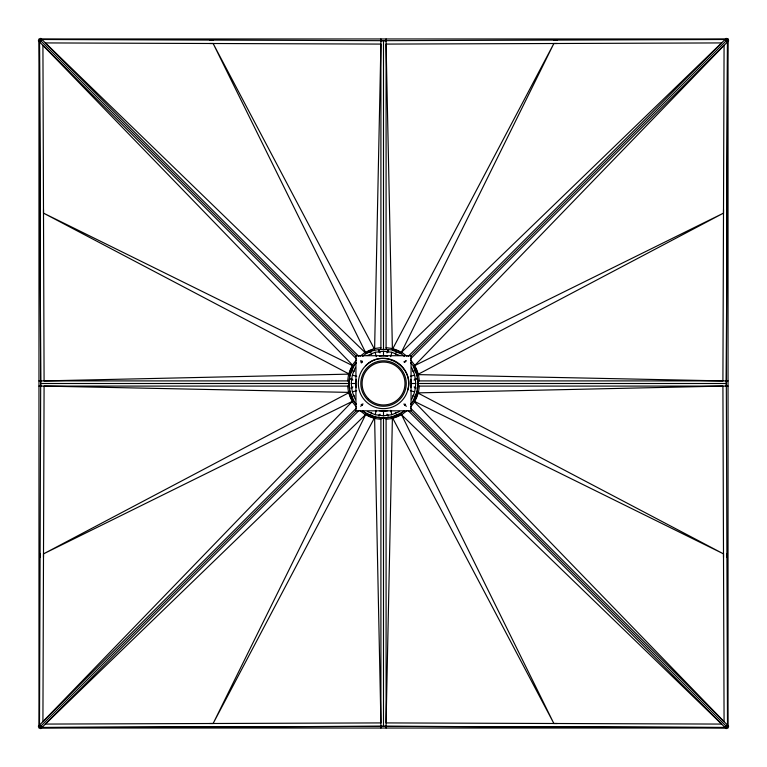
<?xml version="1.0" encoding="UTF-8"?>
<svg xmlns="http://www.w3.org/2000/svg" width="767" height="767" viewBox="0 0 767 767"><rect width="100%" height="100%" fill="white"/><g stroke="black" fill="none" stroke-linecap="round" stroke-linejoin="round"><path stroke-width="1.15" d="M40.095 557.302L40.095 553.851M43.498 557.302L43.498 553.851M723.502 213.149L723.502 209.698M726.905 213.149L726.905 209.698M40.68 383.5L39.501 725.074L41.926 727.499L383.5 726.32L725.074 727.499L727.499 725.074L726.32 383.5L727.499 41.926L725.074 39.501L383.5 40.68L41.926 39.501L39.501 41.926L40.68 383.5L349.043 383.5L350.375 397.22L356.396 404.295M727.499 41.926L726.32 386.089M362.705 356.396L369.78 350.375L374.584 350.222L380.911 44.083L45.349 42.923L366.271 353.664C375.782 347.748 386.76 349.464 397.22 350.375L404.295 356.396M362.705 410.604L369.78 416.625L383.5 417.957L397.22 416.625L400.729 413.336L392.416 416.778L386.089 722.917L721.651 724.077L401.582 414.822L400.729 413.336L404.295 410.604M347.681 380.911L348.573 374.143L352.178 365.418L356.204 360.174M349.043 383.5L350.375 369.78L356.396 362.705M349.829 379.655L349.963 378.62M349.905 379.598L350.03 378.697M355.524 399.655C350.001 389.703 350.001 377.297 355.524 367.345M352.024 378.831L351.88 379.866L352.916 380.001M356.233 387.613L355.696 383.5L356.233 379.387M386.999 352.916L387.134 351.88L388.169 352.024M380.001 414.084L379.866 415.12L378.831 414.985M407.795 390.01A25.148 25.148 0 0 0 376.99 359.205A25.148 25.148 0 0 0 365.715 401.285A25.148 25.148 0 0 0 407.795 390.01C415.263 366.425 382.407 347.451 365.715 365.715M410.767 387.613L411.304 383.5L410.767 379.387M414.985 388.169L415.12 387.134L414.084 386.999M411.476 399.655C416.999 389.703 416.999 377.297 411.476 367.345M417.037 388.38L417.171 387.345M410.604 362.705L416.625 369.78L417.957 383.5L416.625 397.22L410.604 404.295M410.796 406.826L414.822 401.582L418.427 392.857L419.319 386.089M374.143 418.427L365.418 414.822L45.349 724.077L380.911 722.917L374.584 416.778L366.271 413.336L213.13 723.502L374.143 418.427L380.911 419.319M399.655 411.476L391.86 414.698L383.5 415.8L375.14 414.698L376.3 410.364M390.7 356.636L391.86 352.302L399.655 355.524M392.857 348.573L401.582 352.178L721.651 42.923L386.089 44.083L392.416 350.222L400.729 353.664L553.87 43.498L392.857 348.573L386.089 347.681M351.967 371.075L352.369 370.106M352.063 371.036L352.408 370.202M353.903 371.803L354.306 370.844M412.704 396.165L413.097 395.197M414.631 396.894L415.033 395.925M348.573 392.857L352.178 401.582L42.923 721.651L44.083 386.089L350.222 392.416L353.664 400.729L43.498 553.87L348.573 392.857L347.681 386.089M418.427 374.143L414.822 365.418L724.077 45.349L722.917 380.911L416.778 374.584L413.336 366.271L723.502 213.13L418.427 374.143L419.319 380.911M356.387 408.188L38.35 726.224L40.776 728.65L358.812 410.613M408.188 356.387L726.224 38.35L728.65 40.776L410.613 358.812M40.718 726.282L356.607 410.412M360.663 406.337L363.04 403.96M404.688 362.331C408.753 358.975 400 364.21 406.337 360.663M410.412 356.607L726.282 40.718M360.174 356.204L365.418 352.178L374.143 348.573L380.911 347.681M362.312 362.331C361.324 357.154 362.091 367.153 360.663 360.663M386.089 419.319L392.857 418.427L401.582 414.822L406.826 410.796M369.991 352.417L370.96 352.024M370.077 352.456L370.921 352.111M367.345 355.524L375.14 352.302L383.5 351.2L391.86 352.302M370.844 354.306L371.803 353.903M395.197 413.097L396.155 412.704M396.04 414.976L397.009 414.583M352.302 391.86L356.636 390.7M410.364 376.3L414.698 375.14M378.495 349.982L379.531 349.848M378.572 350.04L379.473 349.925M378.831 352.024L379.866 351.88L380.001 352.916M379.387 356.233L383.5 355.696L387.613 356.233M352.916 386.999L351.88 387.134L352.024 388.169M414.084 380.001L415.12 379.866L414.985 378.831M379.387 410.767L383.5 411.304L387.613 410.767M388.169 414.985L387.134 415.12L386.999 414.084M387.469 417.152L388.505 417.018M348.573 374.143L44.083 380.911L42.923 45.349L353.664 366.271L350.222 374.584L43.498 213.13L352.178 365.418M418.427 392.857L722.917 386.089L724.077 721.651L413.336 400.729L416.778 392.416L723.502 553.87L414.822 401.582M41.926 727.499L380.911 726.32L725.074 727.499M553.851 40.095L557.302 40.095M380.911 40.68L386.089 40.68M553.851 43.498L557.302 43.498M38.964 380.911L349.388 380.911M417.612 380.911L728.036 380.911M351.2 383.5L355.696 383.5M411.304 383.5L415.8 383.5M417.957 383.5L726.32 383.5M38.964 386.089L349.388 386.089M417.612 386.089L728.036 386.089M209.698 723.502L213.149 723.502M209.698 726.905L213.149 726.905M209.698 40.095L213.149 40.095M209.698 43.498L213.149 43.498M553.851 723.502L557.302 723.502M553.851 726.905L557.302 726.905M387.345 349.829L388.38 349.963M387.402 349.905L388.303 350.03M378.62 417.037L379.655 417.171M352.302 375.14L356.636 376.3M410.364 390.7L414.698 391.86M395.925 351.967L396.894 352.369M395.964 352.063L396.798 352.408M395.197 353.903L396.165 354.306M370.844 412.704L371.803 413.097M367.345 411.476L375.14 414.698M370.106 414.631L371.075 415.033M401.582 352.178L406.826 356.204M360.174 410.796L365.418 414.822M358.812 356.387L40.776 38.35L38.35 40.776L356.387 358.812M410.613 408.188L728.65 726.224L726.224 728.65L408.188 410.613M40.718 40.718L356.607 356.588M403.96 403.96L406.337 406.337M410.412 410.393L726.282 726.282M410.796 360.174L414.822 365.418M352.178 401.582L356.204 406.826M374.143 348.573L213.13 43.498L365.418 352.178M392.857 418.427L553.87 723.502L401.582 414.822M414.583 369.991L414.976 370.96M414.544 370.077L414.889 370.921M412.704 370.844L413.097 371.803M353.903 395.197L354.296 396.155M352.024 396.04L352.417 397.009M375.14 352.302L376.3 356.636M390.7 410.364L391.86 414.698M417.018 378.495L417.152 379.531M416.96 378.572L417.075 379.473M349.848 387.469L349.982 388.505M39.501 41.926L40.68 386.089M726.905 553.851L726.905 557.302M723.502 553.851L723.502 557.302M43.498 209.698L43.498 213.149M40.095 209.698L40.095 213.149M386.089 38.964L386.089 349.388M386.089 417.612L386.089 728.036M383.5 40.68L383.5 349.043M383.5 351.2L383.5 355.696M383.5 411.304L383.5 415.8M383.5 417.957L383.5 726.32M380.911 38.964L380.911 349.388M380.911 417.612L380.911 728.036M413.336 366.271A34.457 34.457 0 0 1 410.834 404.477M404.477 410.834A34.457 34.457 0 0 1 362.523 410.834M356.166 404.477A34.457 34.457 0 0 1 356.166 362.523M361.305 404.621C362.149 407.248 363.347 402.761 361.305 404.621M404.372 404.621C405.216 407.248 406.414 402.761 404.372 404.621M728.036 38.964L38.964 38.964L38.964 728.036L728.036 728.036L728.036 38.964M411.064 355.706L355.936 355.706L355.936 410.824L411.064 410.824L411.064 355.706M367.47 399.588A22.722 22.722 0 0 0 405.475 389.406A22.722 22.722 0 0 0 377.652 361.573A22.722 22.722 0 0 0 367.47 399.588M368.361 398.687A21.457 21.457 0 0 0 404.257 389.07A21.457 21.457 0 0 0 377.978 362.791A21.457 21.457 0 0 0 368.361 398.687"/></g></svg>
